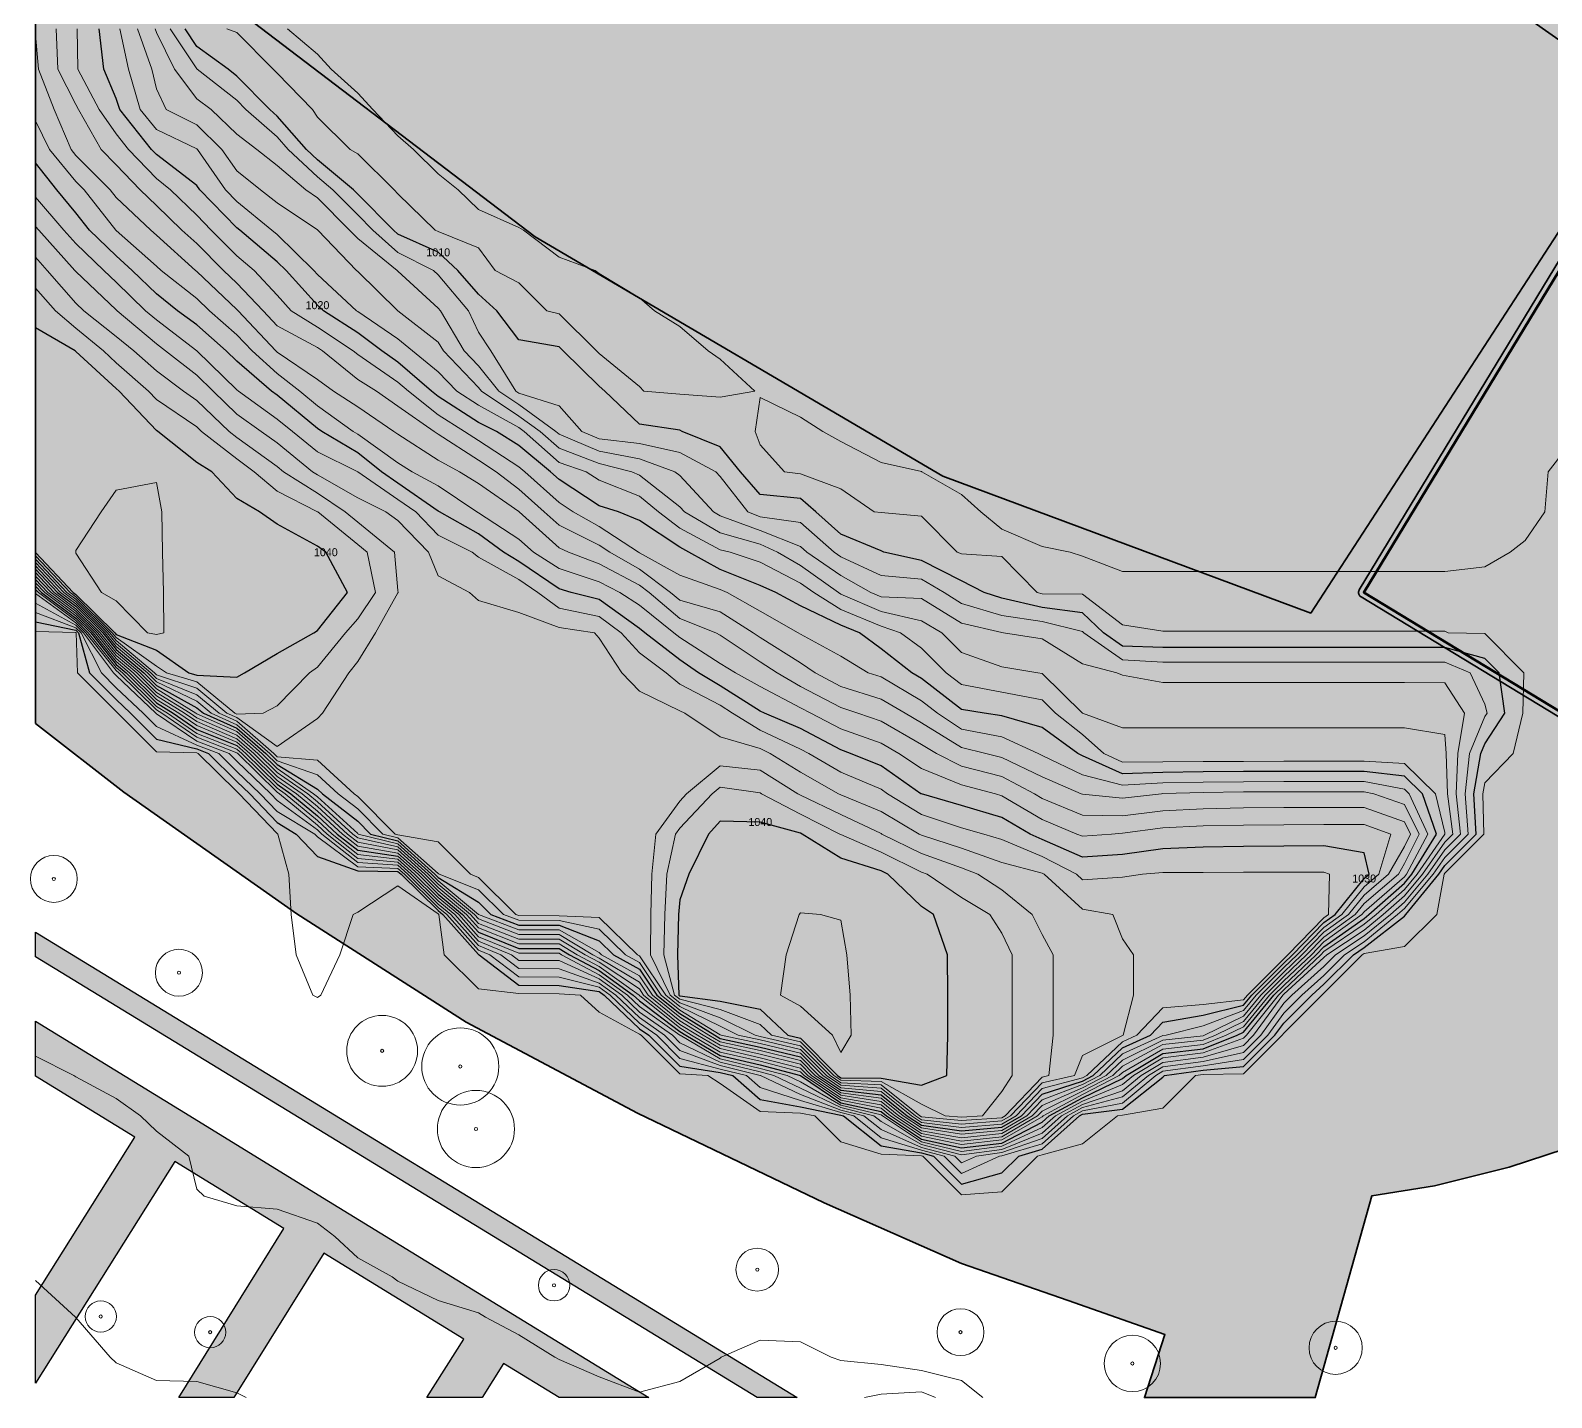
# Model space of a CAD drawing. Header units: inches. Extents: x -3608 to 5502, y -4962 to 4041.
# Drawn here: x -3504 to 2243, y -4962 to 204 of the extents above; entities that cross this region are included whole.
import ezdxf
from ezdxf.enums import TextEntityAlignment as Align

# ---------------------------------------------------------------- set-up
doc = ezdxf.new("R2010")
doc.units = ezdxf.units.IN
doc.header["$MEASUREMENT"] = 0
for name, color, linetype, lineweight in [('A-ANNO-SYMB', 7, 'CONTINUOUS', 25), ('A-ANNO-TEXT', 7, 'CONTINUOUS', 25), ('A-BLDG-PROP', 7, 'CONTINUOUS', 70), ('A-BLDG-PROP-PATT', 252, 'CONTINUOUS', 0), ('C-BLDG-EXST', 8, 'CONTINUOUS', 35), ('C-BLDG-EXST-PATT', 254, 'CONTINUOUS', 0), ('C-ROAD', 8, 'CONTINUOUS', 25), ('C-ROAD-PATT', 254, 'CONTINUOUS', 0), ('C-TOPO-MAJR', 33, 'CONTINUOUS', 25), ('C-TOPO-MINR', 33, 'CONTINUOUS', 13), ('L-PLNT', 3, 'CONTINUOUS', 18), ('L-PLNT-PATT', 3, 'CONTINUOUS', 0)]:
    doc.layers.add(name, color=color, linetype=linetype, lineweight=lineweight)

msp = doc.modelspace()

# ---------------------------------------------------------------- hatches: boundary and pattern name
at = {"layer": 'A-ANNO-SYMB'}
for points in [[(-1455.2, 2144.4), (-1457.3, 2141), (2235.9, -100.1), (2238, -96.7), (-1455.2, 2144.4)], [(-2453.3, 499.6), (-2455.4, 496.2), (1237.8, -1745), (1239.9, -1741.6), (-2453.3, 499.6)], [(1924.7, 88.7), (928.7, -1552.7), (935.5, -1556.9), (1931.6, 84.5), (1924.7, 88.7)]]:
    msp.add_hatch(color=256, dxfattribs=at).paths.add_polyline_path(points)
at = {"layer": 'A-BLDG-PROP-PATT'}
msp.add_hatch(color=256, dxfattribs=at).paths.add_polyline_path([(2662, -2604.6), (3658.1, -963.1), (2529.6, -278.3), (1533.5, -1919.8), (2662, -2604.6)])
at = {"layer": 'C-BLDG-EXST-PATT'}
h = msp.add_hatch(color=256, dxfattribs=at)
h.paths.add_polyline_path([(-3411.6, 3158.2), (-3177.2, 3413), (-3395.7, 3508.2), (-3099.2, 4012.1), (1367.1, 4012.1), (1562.2, 3922), (2371.8, 3455.3), (3159.9, 2919.6), (3988.2, 2254.5), (4757.4, 1547.4), (4994.2, 1741), (5374.4, 1362.2), (4503.6, 554.1), (4571.4, 394.2), (4613.6, 116.3), (4639.2, -116.6), (5145.3, -416.4), (4857, -869.1), (4773.6, -843.8), (4558, -1205.5), (3843.2, -771.7), (3841.5, -770.8), (3839.7, -770.1), (3837.9, -769.5), (3836, -769.1), (3834.1, -768.9), (3832.1, -768.9), (3830.2, -769.1), (3828.3, -769.4), (3826.4, -770), (3824.7, -770.7), (3823, -771.6), (3821.3, -772.7), (3819.8, -773.9), (3818.5, -775.3), (3817.2, -776.7), (3816.2, -778.3), (2571.1, -2830.1), (2570.2, -2831.8), (2569.4, -2833.6), (2568.8, -2835.4), (2568.4, -2837.3), (2568.2, -2839.3), (2568.2, -2841.2), (2568.4, -2843.1), (2568.8, -2845), (2569.3, -2846.9), (2570.1, -2848.6), (2571, -2850.4), (2572, -2852), (2573.2, -2853.5), (2574.6, -2854.8), (2576.1, -2856.1), (2577.7, -2857.2), (3203.5, -3236.9), (3095, -3389.3), (3172.1, -3434.3), (2973.3, -3810.6), (2699.5, -4283.9), (2294.4, -4021.2), (2082.8, -4091.1), (1801.1, -4161.5), (1563.9, -4200), (1350, -4961.6), (704.6, -4961.6), (782.3, -4723), (417.3, -4595.4), (13.5, -4454.7), (-505.4, -4225.3), (-1210.3, -3887.1), (-1857.4, -3542.7), (-2498, -3134.1), (-3151.3, -2674.8), (-3484.2, -2414.3), (-3484.2, 3050.7), (-3411.6, 3158.2)])
h.paths.add_polyline_path([(-57.4, -1480.5), (1333.3, -1997.5), (2594.4, -58.5), (1277.7, 864.4), (-447, 1880.4), (-1596.4, 2434.5), (-2857.8, 384.6), (-1596.7, -575.5), (-57.4, -1480.5)], flags=0)
h.paths.add_polyline_path([(2653.5, -2622.3), (2655.3, -2623.1), (2657.1, -2623.6), (2659, -2624), (2660.9, -2624.2), (2662.8, -2624.2), (2664.8, -2624), (2666.7, -2623.7), (2668.5, -2623.1), (2670.3, -2622.4), (2672, -2621.5), (2673.6, -2620.4), (2675.1, -2619.2), (2676.5, -2617.9), (2677.7, -2616.4), (2678.8, -2614.8), (3674.9, -973.3), (3675.8, -971.6), (3676.5, -969.9), (3677.1, -968), (3677.5, -966.1), (3677.7, -964.2), (3677.7, -962.3), (3677.5, -960.3), (3677.2, -958.5), (3676.6, -956.6), (3675.9, -954.8), (3675, -953.1), (3673.9, -951.5), (3672.7, -950), (3671.3, -948.6), (3669.9, -947.4), (3668.3, -946.3), (2539.8, -261.5), (2538.1, -260.6), (2536.3, -259.8), (2534.5, -259.3), (2532.6, -258.9), (2530.6, -258.7), (2528.7, -258.7), (2526.8, -258.9), (2524.9, -259.2), (2523, -259.8), (2521.3, -260.5), (2519.5, -261.4), (2517.9, -262.5), (2516.4, -263.7), (2515.1, -265), (2513.8, -266.5), (2512.7, -268.1), (1516.7, -1909.6), (1515.8, -1911.2), (1515, -1913), (1514.4, -1914.9), (1514.1, -1916.8), (1513.9, -1918.7), (1513.8, -1920.6), (1514, -1922.5), (1514.4, -1924.4), (1514.9, -1926.3), (1515.7, -1928.1), (1516.6, -1929.8), (1517.6, -1931.4), (1518.9, -1932.9), (1520.2, -1934.3), (1521.7, -1935.5), (1523.3, -1936.6), (2651.8, -2621.4), (2653.5, -2622.3)], flags=0)
at = {"layer": 'C-ROAD'}
msp.add_hatch(color=256, dxfattribs=at).paths.add_polyline_path([(-3484.2, -3296), (-3484.2, -3203.7), (-607.2, -4961.6), (-758.2, -4961.6), (-3484.2, -3296)])
at = {"layer": 'C-ROAD-PATT'}
msp.add_hatch(color=256, dxfattribs=at).paths.add_polyline_path([(-1867.1, -4740.3), (-2395.6, -4415.9), (-2735, -4961.6), (-2943.6, -4961.6), (-2546.6, -4323.2), (-2958.7, -4070.1), (-3484.2, -4907.7), (-3484.2, -4574.3), (-3109.7, -3977.3), (-3484.2, -3747.2), (-3484.2, -3539.3), (-2940.8, -3873.2), (-2378, -4218.9), (-1698, -4636.2), (-1168.1, -4961.6), (-1506.6, -4961.6), (-1716.1, -4833), (-1797.2, -4961.6), (-2006.6, -4961.6), (-1867.1, -4740.3)])
at = {"layer": 'L-PLNT-PATT'}
for points in [[(-3411.6, 3158.2), (-3177.2, 3413), (-3395.7, 3508.2), (-3099.2, 4012.1), (1367.1, 4012.1), (1562.2, 3922), (2371.8, 3455.3), (3159.9, 2919.6), (3988.2, 2254.5), (4757.4, 1547.4), (4994.2, 1741), (5374.4, 1362.2), (4503.6, 554.1), (4571.4, 394.2), (4613.6, 116.3), (4639.2, -116.6), (5145.3, -416.4), (4857, -869.1), (4773.6, -843.8), (4549.3, -1220.1), (4466, -1175.5), (4280.4, -1501.1), (3344.9, -3025.7), (3203.9, -3236.4), (3095, -3389.3), (3172.1, -3434.3), (2973.3, -3810.6), (2699.5, -4283.9), (2294.4, -4021.2), (2082.8, -4091.1), (1801.1, -4161.5), (1563.9, -4200), (1350, -4961.6), (704.6, -4961.6), (782.3, -4723), (417.3, -4595.4), (13.5, -4454.7), (-505.4, -4225.3), (-1210.3, -3887.1), (-1857.4, -3542.7), (-2498, -3134.1), (-3151.3, -2674.8), (-3484.2, -2414.3), (-3484.2, 3050.7), (-3411.6, 3158.2)], [(-1468.3, 2400.4), (-2688.5, 389.6), (1250.9, -2000.9), (2471.1, 9.8), (-1468.3, 2400.4)], [(2338.9, -78.2), (1261.8, -1839.3), (-2556.4, 477.6), (-1479.2, 2238.3), (2338.9, -78.2)], [(-841.8, 1767.5), (-1837.8, 126), (-1683.9, 32.7), (-687.9, 1674.1), (-841.8, 1767.5)], [(-534, 1580.7), (-1530, -60.7), (-1376.2, -154.1), (-380.1, 1487.3), (-534, 1580.7)], [(-226.2, 1393.9), (-1222.3, -247.5), (-1068.4, -340.9), (-72.3, 1300.6), (-226.2, 1393.9)], [(81.5, 1207.2), (-914.5, -434.2), (-760.6, -527.6), (235.4, 1113.8), (81.5, 1207.2)], [(389.3, 1020.4), (-606.7, -621), (-452.9, -714.4), (543.2, 927), (389.3, 1020.4)], [(697.1, 833.7), (-299, -807.8), (-145.1, -901.1), (851, 740.3), (697.1, 833.7)], [(1004.8, 646.9), (8.8, -994.5), (162.7, -1087.9), (1158.7, 553.5), (1004.8, 646.9)], [(1312.6, 460.1), (316.6, -1181.3), (470.4, -1274.7), (1466.5, 366.8), (1312.6, 460.1)], [(1620.4, 273.4), (624.3, -1368), (778.2, -1461.4), (1774.3, 180), (1620.4, 273.4)], [(1928.1, 86.6), (932.1, -1554.8), (1239.9, -1741.6), (2235.9, -100.1), (1928.1, 86.6)]]:
    msp.add_hatch(color=256, dxfattribs=at).paths.add_polyline_path(points)

# ---------------------------------------------------------------- linework, layer by layer
at = {"layer": 'A-BLDG-PROP'}
msp.add_lwpolyline([(2662, -2604.6), (3658.1, -963.1), (2529.6, -278.3), (1533.5, -1919.8), (2662, -2604.6)], close=True, dxfattribs=at)
at = {"layer": 'C-BLDG-EXST'}
for points in [[(2294.4, -4021.2), (2082.8, -4091.1), (1801.1, -4161.5), (1563.9, -4200), (1350, -4961.6), (704.6, -4961.6), (782.3, -4723), (417.3, -4595.4), (13.5, -4454.7), (-505.4, -4225.3), (-1210.3, -3887.1), (-1857.4, -3542.7), (-2498, -3134.1), (-3151.3, -2674.8), (-3484.2, -2414.3), (-3484.2, 3050.7), (-3411.6, 3158.2), (-3411.6, 3158.2), (-3177.2, 3413), (-3395.7, 3508.2), (-3099.2, 4012.1), (1367.1, 4012.1), (1562.2, 3922), (2371.8, 3455.3)], [(2512.7, -268.1), (1516.7, -1909.6), (1515.8, -1911.2), (1515, -1913), (1514.4, -1914.9), (1514.1, -1916.8), (1513.9, -1918.7), (1513.8, -1920.6), (1514, -1922.5), (1514.4, -1924.4), (1514.9, -1926.3), (1515.7, -1928.1), (1516.6, -1929.8), (1517.6, -1931.4), (1518.9, -1932.9), (1520.2, -1934.3), (1521.7, -1935.5), (1523.3, -1936.6), (2651.8, -2621.4)]]:
    msp.add_lwpolyline(points, dxfattribs=at)
msp.add_lwpolyline([(-57.4, -1480.5), (1333.3, -1997.5), (2594.4, -58.5), (1277.7, 864.4), (-447, 1880.4), (-1596.4, 2434.5), (-2857.8, 384.6), (-1596.7, -575.5), (-57.4, -1480.5)], close=True, dxfattribs=at)
at = {"layer": 'C-ROAD'}
for points in [[(-3484.2, -3296), (-3484.2, -3203.7), (-607.2, -4961.6), (-758.2, -4961.6), (-3484.2, -3296)], [(-1867.1, -4740.3), (-2395.6, -4415.9), (-2735, -4961.6), (-2943.6, -4961.6), (-2546.6, -4323.2), (-2958.7, -4070.1), (-3484.2, -4907.7), (-3484.2, -4574.3), (-3109.7, -3977.3), (-3484.2, -3747.2), (-3484.2, -3539.3), (-2940.8, -3873.2), (-2378, -4218.9), (-1698, -4636.2), (-1168.1, -4961.6), (-1506.6, -4961.6), (-1716.1, -4833), (-1797.2, -4961.6), (-2006.6, -4961.6), (-1867.1, -4740.3)]]:
    msp.add_lwpolyline(points, close=True, dxfattribs=at)
at = {"layer": 'C-TOPO-MAJR'}
for points in [[(-3484.2, -2030.9), (-3332.1, -2061.6), (-3321.8, -2071.8), (-3280.9, -2223.9), (-3180, -2324.7), (-3125.7, -2376), (-3027.9, -2473.4), (-2875.8, -2511.1), (-2831.1, -2528.1), (-2723.7, -2633.9), (-2675.4, -2680.2), (-2571.6, -2789.1), (-2499.6, -2832.3), (-2419.5, -2916.9), (-2267.4, -2971.2), (-2115.3, -2973.6), (-2103.3, -2984.4), (-1963.2, -3121.9), (-1945.8, -3136.5), (-1811.1, -3287.5), (-1808.5, -3288.6), (-1659, -3403.9), (-1506.9, -3404.1), (-1354.8, -3427.2), (-1336, -3440.6), (-1202.7, -3567.8), (-1167.3, -3592.7), (-1050.6, -3709.4), (-898.5, -3733.1), (-850.6, -3744.8), (-746.4, -3835), (-594.3, -3863.6), (-442.2, -3894.3), (-431.6, -3896.9), (-290.1, -4010.6), (-138, -4037.2), (-92.5, -4049), (14.1, -4155.2), (166.2, -4112.5), (229.7, -4049), (318.3, -4023.5), (460, -3896.9), (470.4, -3891.3), (622.5, -3871.9), (774.6, -3751.1), (780.9, -3744.8), (926.7, -3724.6), (1078.8, -3711.3), (1197.9, -3592.7), (1230.9, -3546.7), (1337.2, -3440.6), (1383, -3400), (1494.1, -3288.6), (1535.1, -3261.5), (1687.2, -3142.1), (1692.9, -3136.5), (1816.5, -2984.4), (1839.3, -2951.2), (1957.5, -2832.3), (1949.8, -2680.2), (1976, -2528.1), (1991.4, -2491.7), (2066.6, -2376), (2045.4, -2223.9), (1991.4, -2168.8), (1839.3, -2127.5), (1687.2, -2127.3), (1535.1, -2127.3), (1383, -2127.3), (1230.9, -2127.3), (1078.8, -2127.3), (926.7, -2127.3), (774.6, -2127.3), (622.5, -2122.6), (549.6, -2071.8), (470.4, -1996.6), (318.3, -1976.7), (166.2, -1941.8), (99.2, -1919.7), (14.1, -1875.7), (-138, -1799.4), (-280.3, -1767.6), (-290.1, -1763), (-442.2, -1699.1), (-537.1, -1615.5), (-594.3, -1564.2), (-746.4, -1550), (-821.1, -1463.4), (-898.5, -1369.2), (-1041.9, -1311.3), (-1050.6, -1306.7), (-1202.7, -1283.3), (-1334, -1159.2), (-1354.8, -1139.9), (-1491.7, -1007.1), (-1506.9, -992.1), (-1659, -965.1), (-1742.4, -855), (-1811.1, -792.9), (-1889.7, -702.9), (-1963.2, -634.4), (-2115.3, -566.3), (-2132.6, -550.8), (-2267.4, -414.3), (-2282.9, -398.7), (-2419.5, -285), (-2460.4, -246.6), (-2571.6, -119.6), (-2600, -94.5), (-2723.7, 31.6), (-2757, 57.6), (-2875.8, 143.5), (-2919.7, 209.7)], [(-3484.2, -1895.7), (-3461.6, -1919.7), (-3332.1, -2016.8), (-3276.3, -2071.8), (-3180, -2192.3), (-3142.7, -2223.9), (-3027.9, -2336.9), (-2964.6, -2376), (-2875.8, -2437.3), (-2723.7, -2498.5), (-2689.9, -2528.1), (-2571.6, -2644.5), (-2520.1, -2680.2), (-2419.5, -2763.7), (-2344.5, -2832.3), (-2267.4, -2893.7), (-2115.3, -2915.8), (-2039.5, -2984.4), (-1963.2, -3059.2), (-1871, -3136.5), (-1811.1, -3203.6), (-1659, -3264.9), (-1506.9, -3265.1), (-1467.6, -3288.6), (-1354.8, -3348.5), (-1226.3, -3440.6), (-1202.7, -3463.2), (-1050.6, -3578.5), (-1027.6, -3592.7), (-898.5, -3668.9), (-746.4, -3704.4), (-594.3, -3744.8), (-594.2, -3744.8), (-442.2, -3847.4), (-290.1, -3880.5), (-269.7, -3896.9), (-138, -3984.9), (14.1, -4018.6), (166.2, -3999.9), (318.3, -3921), (345.2, -3896.9), (470.4, -3828.6), (622.5, -3756.1), (636.1, -3744.8), (774.6, -3661.5), (926.7, -3643.4), (1055.2, -3592.7), (1078.8, -3581.1), (1194.3, -3440.6), (1230.9, -3404.1), (1353.2, -3288.6), (1383, -3258), (1535.1, -3151.2), (1553.1, -3136.5), (1687.2, -3017.5), (1715.1, -2984.4), (1807.8, -2832.3), (1755, -2680.2), (1687.2, -2614), (1535.1, -2595.9), (1383, -2595.9), (1230.9, -2596), (1078.8, -2596.4), (926.7, -2597.1), (774.6, -2599.3), (622.5, -2604.5), (470.4, -2536.3), (453.6, -2528.1), (318.3, -2429.8), (166.2, -2385.2), (99.1, -2376), (14.1, -2362.2), (-138, -2245.3), (-173.9, -2223.9), (-290.1, -2133.1), (-371.8, -2071.8), (-442.2, -2043.3), (-594.3, -1969.9), (-687.7, -1919.7), (-746.4, -1893.6), (-898.5, -1832.4), (-1015.9, -1767.6), (-1050.6, -1749.1), (-1202.7, -1647.8), (-1282.8, -1615.5), (-1354.8, -1592.6), (-1506.9, -1492.9), (-1539.7, -1463.4), (-1659, -1364.2), (-1743.4, -1311.3), (-1811.1, -1277.2), (-1963.2, -1179.8), (-1988.9, -1159.2), (-2115.3, -1050), (-2176.5, -1007.1), (-2267.4, -938.2), (-2397, -855), (-2419.5, -834.2), (-2538.2, -702.9), (-2571.6, -670.3), (-2712.7, -550.8), (-2723.7, -541.8), (-2864.5, -398.7), (-2875.8, -382.5), (-3027.9, -265.4), (-3046.1, -246.6), (-3166.6, -94.5), (-3180, -53.9), (-3226.6, 57.6), (-3244.7, 209.7)], [(-3484.2, -1832.1), (-3401.8, -1919.7), (-3332.1, -1971.9), (-3230.9, -2071.8), (-3180, -2135.5), (-3075.6, -2223.9), (-3027.9, -2270.8), (-2875.8, -2355.2), (-2850.6, -2376), (-2723.7, -2432.4), (-2614.2, -2528.1), (-2571.6, -2570), (-2419.5, -2663), (-2400.8, -2680.2), (-2267.4, -2783.8), (-2219, -2832.3), (-2115.3, -2858.1), (-1975.6, -2984.4), (-1963.2, -2996.6), (-1811.1, -3089.8), (-1764.1, -3136.5), (-1659, -3176.2), (-1506.9, -3176.8), (-1354.8, -3236.2), (-1301, -3288.6), (-1202.7, -3342.8), (-1137.3, -3440.6), (-1050.6, -3510.9), (-918.7, -3592.7), (-898.5, -3604.7), (-746.4, -3637.2), (-594.3, -3674.3), (-524.7, -3744.8), (-442.2, -3800.5), (-290.1, -3817.3), (-191.3, -3896.9), (-138, -3932.5), (14.1, -3954), (166.2, -3940.1), (240, -3896.9), (318.3, -3814.8), (470.4, -3766), (511.7, -3744.8), (622.5, -3640.1), (727.3, -3592.7), (774.6, -3543), (926.7, -3517), (1078.8, -3479.3), (1110.5, -3440.6), (1230.9, -3320.3), (1264.5, -3288.6), (1383, -3167.2), (1425.7, -3136.5), (1535.1, -3000.5), (1554, -2984.4), (1535.1, -2903.3), (1383, -2877.4), (1230.9, -2877.9), (1078.8, -2879.2), (926.7, -2881.9), (774.6, -2888.9), (622.5, -2909.6), (470.4, -2919.9), (318.3, -2852.9), (273.3, -2832.3), (166.2, -2769.4), (14.1, -2724.6), (-138, -2681.1), (-139.5, -2680.2), (-290.1, -2574.9), (-405.4, -2528.1), (-442.2, -2514.5), (-594.3, -2434), (-731.1, -2376), (-746.4, -2368.1), (-898.5, -2272.4), (-979.4, -2223.9), (-1050.6, -2174.4), (-1182.2, -2071.8), (-1202.7, -2055.4), (-1354.8, -1946.2), (-1460.5, -1919.7), (-1506.9, -1905.7), (-1659, -1803.1), (-1716.6, -1767.6), (-1811.1, -1698.6), (-1957.9, -1615.5), (-1963.2, -1611.9), (-2115.3, -1506.3), (-2177.6, -1463.4), (-2267.4, -1392.6), (-2403.3, -1311.3), (-2419.5, -1299.7), (-2571.6, -1174.5), (-2592.9, -1159.2), (-2723.7, -1046.3), (-2764.1, -1007.1), (-2875.8, -908.9), (-2947.7, -855), (-3027.9, -791.7), (-3119.6, -702.9), (-3180, -648.4), (-3280.4, -550.8), (-3332.1, -485), (-3404.7, -398.7), (-3484.2, -295.9)], [(-3484.2, -1768.4), (-3341.9, -1919.7), (-3332.1, -1927), (-3185.4, -2071.8), (-3180, -2078.6), (-3027.9, -2138), (-2905, -2223.9), (-2875.8, -2232.3), (-2723.7, -2239.7), (-2694.9, -2223.9), (-2571.6, -2150), (-2433.2, -2071.8), (-2419.5, -2063), (-2305.7, -1919.7), (-2387.9, -1767.6), (-2419.5, -1745), (-2571.6, -1661.3), (-2638.2, -1615.5), (-2723.7, -1564.3), (-2818.5, -1463.4), (-2875.8, -1428.5), (-3023, -1311.3), (-3027.9, -1308.1), (-3168.4, -1159.2), (-3180, -1149), (-3332.1, -1008.9), (-3334.4, -1007.1), (-3484.2, -920.1)], [(-442.2, -3753.5), (-290.1, -3754.2), (-138, -3781.1), (-41.1, -3744.8), (-38.1, -3592.7), (-38.3, -3440.6), (-39, -3288.6), (-91.7, -3136.5), (-138, -3106.4), (-264.9, -2984.4), (-290.1, -2971.9), (-442.2, -2924.1), (-588.7, -2832.3), (-594.3, -2829.4), (-746.4, -2787), (-898.5, -2784.2), (-942.2, -2832.3), (-1016.2, -2984.4), (-1050.6, -3081.4), (-1054.9, -3136.5), (-1059.7, -3288.6), (-1053.9, -3440.6), (-1050.6, -3443.3), (-898.5, -3464), (-746.4, -3494.2), (-642.7, -3592.7), (-594.3, -3603.9), (-455.1, -3744.8), (-442.2, -3753.5)]]:
    msp.add_lwpolyline(points, dxfattribs=at)
at = {"layer": 'C-TOPO-MINR'}
for points in [[(-3484.2, -1995.3), (-3332.1, -2052.7), (-3312.7, -2071.8), (-3235.5, -2223.9), (-3180, -2279.4), (-3077.7, -2376), (-3027.9, -2425.6), (-2875.8, -2496.3), (-2792.3, -2528.1), (-2723.7, -2595.6), (-2635.5, -2680.2), (-2571.6, -2747.2), (-2429.9, -2832.3), (-2419.5, -2843.3), (-2267.4, -2955.7), (-2115.3, -2962), (-2090.6, -2984.4), (-1963.2, -3109.4), (-1930.8, -3136.5), (-1811.1, -3270.7), (-1767.7, -3288.6), (-1659, -3372.5), (-1506.9, -3372.7), (-1354.8, -3411.4), (-1314, -3440.6), (-1202.7, -3546.8), (-1137.8, -3592.7), (-1050.6, -3679.9), (-898.5, -3720.3), (-798.2, -3744.8), (-746.4, -3789.7), (-594.3, -3839.8), (-442.2, -3885), (-393.4, -3896.9), (-290.1, -3979.9), (-138, -4026.8), (-52.2, -4049), (14.1, -4115.1), (156.8, -4049), (166.2, -4047.7), (318.3, -4003), (437.1, -3896.9), (470.4, -3878.8), (622.5, -3848.8), (748.1, -3744.8), (774.6, -3728.9), (926.7, -3708.4), (1078.8, -3684.6), (1171, -3592.7), (1230.9, -3509), (1299.4, -3440.6), (1383, -3366.4), (1460.6, -3288.6), (1535.1, -3239.5), (1661.4, -3136.5), (1687.2, -3113.6), (1796.2, -2984.4), (1839.3, -2921.6), (1928.2, -2832.3), (1916.4, -2680.2), (1932.3, -2528.1), (1991.4, -2388.2), (1999.3, -2376), (1991.4, -2342.2), (1935.9, -2223.9), (1839.3, -2183.4), (1687.2, -2183.1), (1535.1, -2183.1), (1383, -2183.1), (1230.9, -2183.1), (1078.8, -2183.1), (926.7, -2183.1), (774.6, -2183.1), (622.5, -2174.5), (475.4, -2071.8), (470.4, -2067), (318.3, -2028.8), (166.2, -2006.5), (14.1, -1961.8), (-52.3, -1919.7), (-138, -1868.9), (-290.1, -1856.1), (-442.2, -1785.1), (-467.6, -1767.6), (-594.3, -1655.9), (-746.4, -1633.5), (-793.4, -1615.5), (-898.5, -1481.4), (-914.5, -1463.4), (-1050.6, -1390.7), (-1202.7, -1356.4), (-1354.8, -1339.8), (-1420.9, -1311.3), (-1506.9, -1215.1), (-1659, -1166.4), (-1669.7, -1159.2), (-1764.8, -1007.1), (-1811.1, -936.7), (-1848.9, -855), (-1963.2, -719.1), (-1980.8, -702.9), (-2115.3, -635.4), (-2209.8, -550.8), (-2267.4, -492.5), (-2360.8, -398.7), (-2419.5, -349.8), (-2529.7, -246.6), (-2571.6, -198.7), (-2689.5, -94.5), (-2723.7, -59.7), (-2873.8, 57.6), (-2875.8, 59), (-2975.9, 209.7)], [(-3484.2, -1959.6), (-3332.1, -2043.7), (-3303.6, -2071.8), (-3190.2, -2223.9), (-3180, -2234), (-3029.7, -2376), (-3027.9, -2377.8), (-2875.8, -2481.6), (-2753.4, -2528.1), (-2723.7, -2557.4), (-2595.6, -2680.2), (-2571.6, -2705.4), (-2419.5, -2817.1), (-2402.9, -2832.3), (-2267.4, -2940.2), (-2115.3, -2950.5), (-2077.8, -2984.4), (-1963.2, -3096.8), (-1915.9, -3136.5), (-1811.1, -3253.9), (-1727, -3288.6), (-1659, -3341), (-1506.9, -3341.2), (-1354.8, -3395.7), (-1292.1, -3440.6), (-1202.7, -3525.9), (-1108.2, -3592.7), (-1050.6, -3650.3), (-898.5, -3707.4), (-746.4, -3744.7), (-745.9, -3744.8), (-594.3, -3816), (-442.2, -3875.6), (-355.1, -3896.9), (-290.1, -3949.2), (-138, -4016.3), (-11.9, -4049), (14.1, -4074.9), (70.1, -4049), (166.2, -4035.8), (318.3, -3982.5), (414.1, -3896.9), (470.4, -3866.2), (622.5, -3825.6), (720.1, -3744.8), (774.6, -3712), (926.7, -3692.1), (1078.8, -3657.8), (1144.1, -3592.7), (1230.9, -3471.4), (1261.7, -3440.6), (1383, -3332.8), (1427.1, -3288.6), (1535.1, -3217.4), (1634.4, -3136.5), (1687.2, -3089.6), (1775.9, -2984.4), (1839.3, -2892.1), (1898.8, -2832.3), (1883, -2680.2), (1888.6, -2528.1), (1914.2, -2376), (1839.3, -2261.1), (1687.2, -2259.8), (1535.1, -2259.8), (1383, -2259.8), (1230.9, -2259.8), (1078.8, -2259.8), (926.7, -2259.8), (774.6, -2259.8), (622.5, -2231.6), (600.2, -2223.9), (470.4, -2189.8), (318.3, -2094.9), (172.4, -2071.8), (166.2, -2071.3), (14.1, -2036), (-138, -1942.4), (-290.1, -1936.5), (-328.5, -1919.7), (-442.2, -1855.9), (-570.5, -1767.6), (-594.3, -1746.6), (-746.4, -1685.6), (-898.5, -1629.9), (-923.2, -1615.5), (-1050.6, -1477.2), (-1069, -1463.4), (-1202.7, -1414.4), (-1354.8, -1385.9), (-1506.9, -1321.7), (-1518.6, -1311.3), (-1659, -1209.7), (-1734.8, -1159.2), (-1811.1, -1063.6), (-1865.2, -1007.1), (-1954.9, -855), (-1963.2, -845.1), (-2115.3, -706.3), (-2118.8, -702.9), (-2267.4, -582.4), (-2298, -550.8), (-2419.5, -428.5), (-2463.7, -398.7), (-2571.6, -306.9), (-2649.1, -246.6), (-2723.7, -188.7), (-2821.2, -94.5), (-2875.8, -54.9), (-2959.7, 57.6), (-3027.9, 196.5), (-3032.9, 209.7)], [(-3484.2, -1923.9), (-3332.1, -2034.7), (-3294.5, -2071.8), (-3180, -2215.1), (-3169.6, -2223.9), (-3027.9, -2363.3), (-3007.3, -2376), (-2875.8, -2466.8), (-2723.7, -2525), (-2720.1, -2528.1), (-2571.6, -2674.2), (-2563, -2680.2), (-2419.5, -2799.3), (-2383.4, -2832.3), (-2267.4, -2924.7), (-2115.3, -2938.9), (-2065, -2984.4), (-1963.2, -3084.3), (-1900.9, -3136.5), (-1811.1, -3237.1), (-1686.2, -3288.6), (-1659, -3309.6), (-1506.9, -3309.8), (-1354.8, -3380), (-1270.2, -3440.6), (-1202.7, -3505), (-1078.6, -3592.7), (-1050.6, -3620.7), (-898.5, -3694.6), (-746.4, -3731.3), (-695.3, -3744.8), (-594.3, -3792.3), (-442.2, -3866.2), (-316.9, -3896.9), (-290.1, -3918.5), (-138, -4005.8), (14.1, -4044.5), (166.2, -4023.8), (318.3, -3962), (391.1, -3896.9), (470.4, -3853.7), (622.5, -3802.5), (692.1, -3744.8), (774.6, -3695.2), (926.7, -3675.9), (1078.8, -3631), (1117.2, -3592.7), (1227.8, -3440.6), (1230.9, -3437.6), (1383, -3299.3), (1393.7, -3288.6), (1535.1, -3195.3), (1607.3, -3136.5), (1687.2, -3065.5), (1755.7, -2984.4), (1839.3, -2862.6), (1869.4, -2832.3), (1849.6, -2680.2), (1844.9, -2528.1), (1839.3, -2455.8), (1687.2, -2431.3), (1535.1, -2431.3), (1383, -2431.3), (1230.9, -2431.3), (1078.8, -2431.3), (926.7, -2431.3), (774.6, -2431.3), (622.5, -2431.3), (470.4, -2376), (470.3, -2376), (318.3, -2225.9), (302.7, -2223.9), (166.2, -2200.3), (14.1, -2146.3), (-61.1, -2071.8), (-138, -2027), (-290.1, -1992), (-442.2, -1925.5), (-451.4, -1919.7), (-594.3, -1818.4), (-681.5, -1767.6), (-746.4, -1737.8), (-898.5, -1694.2), (-1032.8, -1615.5), (-1050.6, -1596.2), (-1202.7, -1476), (-1231.2, -1463.4), (-1354.8, -1432.1), (-1506.9, -1374.9), (-1578.5, -1311.3), (-1659, -1253.1), (-1799.9, -1159.2), (-1811.1, -1145.1), (-1943.4, -1007.1), (-1963.2, -974.3), (-2115.3, -855.2), (-2115.5, -855), (-2267.4, -707.4), (-2272.4, -702.9), (-2417.9, -550.8), (-2419.5, -549.2), (-2571.6, -447.8), (-2635, -398.7), (-2723.7, -326.7), (-2780.6, -246.6), (-2875.8, -153.3), (-2990.9, -94.5), (-3027.9, -16.7), (-3045.5, 57.6), (-3099.4, 209.7)], [(-3484.2, -1908.5), (-3473.6, -1919.7), (-3332.1, -2025.7), (-3285.4, -2071.8), (-3180, -2203.7), (-3156.1, -2223.9), (-3027.9, -2350.1), (-2985.9, -2376), (-2875.8, -2452), (-2723.7, -2511.8), (-2705, -2528.1), (-2571.6, -2659.4), (-2541.6, -2680.2), (-2419.5, -2781.5), (-2364, -2832.3), (-2267.4, -2909.2), (-2115.3, -2927.4), (-2052.3, -2984.4), (-1963.2, -3071.8), (-1885.9, -3136.5), (-1811.1, -3220.4), (-1659, -3282.7), (-1506.9, -3282.8), (-1497.3, -3288.6), (-1354.8, -3364.2), (-1248.2, -3440.6), (-1202.7, -3484.1), (-1050.6, -3592), (-1049.4, -3592.7), (-898.5, -3681.7), (-746.4, -3717.8), (-644.7, -3744.8), (-594.3, -3768.5), (-442.2, -3856.8), (-290.1, -3893.2), (-285.4, -3896.9), (-138, -3995.3), (14.1, -4031.5), (166.2, -4011.9), (318.3, -3941.5), (368.2, -3896.9), (470.4, -3841.2), (622.5, -3779.3), (664.1, -3744.8), (774.6, -3678.3), (926.7, -3659.6), (1078.8, -3604.2), (1090.3, -3592.7), (1211, -3440.6), (1230.9, -3420.8), (1370.9, -3288.6), (1383, -3276.2), (1535.1, -3173.3), (1580.2, -3136.5), (1687.2, -3041.5), (1735.4, -2984.4), (1839.3, -2833.1), (1840.1, -2832.3), (1839.3, -2826.5), (1804.8, -2680.2), (1687.2, -2565.5), (1535.1, -2557.6), (1383, -2557.6), (1230.9, -2557.6), (1078.8, -2557.8), (926.7, -2558.1), (774.6, -2559.1), (622.5, -2561.3), (551.8, -2528.1), (470.4, -2456.6), (369, -2376), (318.3, -2325.9), (166.2, -2296.9), (14.1, -2267.5), (-44.1, -2223.9), (-138, -2130.7), (-216.8, -2071.8), (-290.1, -2047.5), (-442.2, -1984.4), (-544.7, -1919.7), (-594.3, -1884.5), (-746.4, -1805.3), (-860.6, -1767.6), (-898.5, -1758.4), (-1050.6, -1676.4), (-1131.3, -1615.5), (-1202.7, -1556.1), (-1354.8, -1494.8), (-1404.5, -1463.4), (-1506.9, -1428.2), (-1638.5, -1311.3), (-1659, -1296.4), (-1811.1, -1212.6), (-1893.4, -1159.2), (-1963.2, -1085.5), (-2060.1, -1007.1), (-2115.3, -961.8), (-2267.4, -857.6), (-2271.4, -855), (-2419.5, -717.9), (-2433.1, -702.9), (-2571.6, -567.6), (-2591.5, -550.8), (-2723.7, -442.6), (-2766.9, -398.7), (-2872.4, -246.6), (-2875.8, -243.3), (-3027.9, -170.4), (-3089.1, -94.5), (-3133.5, 57.6), (-3165.8, 209.7)], [(-3484.2, -1883), (-3449.7, -1919.7), (-3332.1, -2007.8), (-3267.3, -2071.8), (-3180, -2180.9), (-3129.3, -2223.9), (-3027.9, -2323.7), (-2943.2, -2376), (-2875.8, -2422.5), (-2723.7, -2485.3), (-2674.8, -2528.1), (-2571.6, -2629.6), (-2498.6, -2680.2), (-2419.5, -2745.8), (-2325, -2832.3), (-2267.4, -2878.2), (-2115.3, -2904.3), (-2026.7, -2984.4), (-1963.2, -3046.7), (-1856, -3136.5), (-1811.1, -3186.8), (-1659, -3247.2), (-1506.9, -3247.5), (-1438, -3288.6), (-1354.8, -3332.8), (-1204.3, -3440.6), (-1202.7, -3442.2), (-1050.6, -3565), (-1005.9, -3592.7), (-898.5, -3656), (-746.4, -3690.9), (-594.3, -3730.7), (-580.3, -3744.8), (-442.2, -3838), (-290.1, -3867.9), (-254, -3896.9), (-138, -3974.4), (14.1, -4005.7), (166.2, -3988), (318.3, -3900.5), (322.2, -3896.9), (470.4, -3816.1), (609.9, -3744.8), (622.5, -3733), (774.6, -3644.6), (926.7, -3627.1), (1014, -3592.7), (1078.8, -3560.7), (1177.5, -3440.6), (1230.9, -3387.3), (1335.4, -3288.6), (1383, -3239.9), (1526.7, -3136.5), (1535.1, -3126), (1687.2, -2993.5), (1694.8, -2984.4), (1775.4, -2832.3), (1705.2, -2680.2), (1687.2, -2662.6), (1535.1, -2634.2), (1383, -2634.2), (1230.9, -2634.4), (1078.8, -2634.9), (926.7, -2636.1), (774.6, -2639.5), (622.5, -2647.8), (470.4, -2609.1), (318.3, -2535.2), (303, -2528.1), (166.2, -2465.3), (14.1, -2435.6), (-77.4, -2376), (-138, -2328.8), (-290.1, -2238.1), (-338.3, -2223.9), (-442.2, -2160.9), (-594.3, -2077.2), (-603.2, -2071.8), (-746.4, -1990.9), (-871, -1919.7), (-898.5, -1907.9), (-1050.6, -1853.7), (-1202.7, -1770), (-1206.9, -1767.6), (-1354.8, -1670.2), (-1453.8, -1615.5), (-1506.9, -1579.8), (-1636.6, -1463.4), (-1659, -1444.8), (-1811.1, -1345.9), (-1863.5, -1311.3), (-1963.2, -1249.1), (-2075.4, -1159.2), (-2115.3, -1124.7), (-2267.4, -1020.8), (-2284.3, -1007.1), (-2419.5, -917.9), (-2518.9, -855), (-2571.6, -795.8), (-2658.3, -702.9), (-2723.7, -647.9), (-2820.6, -550.8), (-2875.8, -494.6), (-2975, -398.7), (-3027.9, -356), (-3133.5, -246.6), (-3180, -187.2), (-3244.4, -94.5), (-3325.4, 57.6), (-3326.8, 209.7)], [(-3484.2, -1870.3), (-3437.7, -1919.7), (-3332.1, -1998.8), (-3258.2, -2071.8), (-3180, -2169.6), (-3115.9, -2223.9), (-3027.9, -2310.5), (-2921.8, -2376), (-2875.8, -2407.8), (-2723.7, -2472.1), (-2659.6, -2528.1), (-2571.6, -2614.7), (-2477.2, -2680.2), (-2419.5, -2728), (-2305.5, -2832.3), (-2267.4, -2862.6), (-2115.3, -2892.7), (-2013.9, -2984.4), (-1963.2, -3034.2), (-1841, -3136.5), (-1811.1, -3170), (-1659, -3229.4), (-1506.9, -3229.8), (-1408.4, -3288.6), (-1354.8, -3317), (-1202.7, -3417.6), (-1187.3, -3440.6), (-1050.6, -3551.5), (-984.1, -3592.7), (-898.5, -3643.2), (-746.4, -3677.5), (-594.3, -3716.6), (-566.4, -3744.8), (-442.2, -3828.6), (-290.1, -3855.3), (-238.4, -3896.9), (-138, -3963.9), (14.1, -3992.8), (166.2, -3976), (301.3, -3896.9), (318.3, -3879.2), (470.4, -3803.6), (585.4, -3744.8), (622.5, -3709.7), (774.6, -3627.8), (926.7, -3610.9), (972.7, -3592.7), (1078.8, -3540.4), (1160.8, -3440.6), (1230.9, -3370.6), (1317.7, -3288.6), (1383, -3221.7), (1501.4, -3136.5), (1535.1, -3094.6), (1664.3, -2984.4), (1687.2, -2944), (1743, -2832.3), (1687.2, -2721.2), (1571.5, -2680.2), (1535.1, -2672.5), (1383, -2672.6), (1230.9, -2672.8), (1078.8, -2673.5), (926.7, -2675.1), (774.6, -2679.8), (768.7, -2680.2), (622.5, -2696.8), (470.4, -2682), (466, -2680.2), (318.3, -2616.5), (166.2, -2543.6), (105.3, -2528.1), (14.1, -2505.4), (-138, -2411.8), (-199.6, -2376), (-290.1, -2322.3), (-442.2, -2274.8), (-539.3, -2223.9), (-594.3, -2185), (-746.4, -2090), (-773.8, -2071.8), (-898.5, -1992.9), (-1050.6, -1949), (-1085.3, -1919.7), (-1202.7, -1831.2), (-1315.2, -1767.6), (-1354.8, -1741.5), (-1506.9, -1665.6), (-1562.7, -1615.5), (-1659, -1528.9), (-1744.3, -1463.4), (-1811.1, -1419.3), (-1963.2, -1321.5), (-1978.8, -1311.3), (-2115.3, -1216.1), (-2196.7, -1159.2), (-2267.4, -1115.2), (-2400.5, -1007.1), (-2419.5, -994.6), (-2571.6, -912), (-2625, -855), (-2723.7, -751.2), (-2774.6, -702.9), (-2875.8, -601.5), (-2931.3, -550.8), (-3027.9, -457.6), (-3089.7, -398.7), (-3180, -304.1), (-3237.1, -246.6), (-3322.2, -94.5), (-3332.1, -76.3), (-3400, 57.6), (-3406.6, 209.7)], [(-3484.2, -1857.5), (-3425.7, -1919.7), (-3332.1, -1989.9), (-3249.1, -2071.8), (-3180, -2158.2), (-3102.5, -2223.9), (-3027.9, -2297.3), (-2900.5, -2376), (-2875.8, -2393), (-2723.7, -2458.8), (-2644.5, -2528.1), (-2571.6, -2599.8), (-2455.7, -2680.2), (-2419.5, -2710.2), (-2286, -2832.3), (-2267.4, -2847.1), (-2115.3, -2881.2), (-2001.2, -2984.4), (-1963.2, -3021.6), (-1826.1, -3136.5), (-1811.1, -3153.2), (-1659, -3211.7), (-1506.9, -3212.1), (-1378.8, -3288.6), (-1354.8, -3301.3), (-1202.7, -3392.7), (-1170.6, -3440.6), (-1050.6, -3537.9), (-962.3, -3592.7), (-898.5, -3630.4), (-746.4, -3664.1), (-594.3, -3702.5), (-552.5, -3744.8), (-442.2, -3819.2), (-290.1, -3842.6), (-222.7, -3896.9), (-138, -3953.5), (14.1, -3979.9), (166.2, -3964.1), (280.9, -3896.9), (318.3, -3857.7), (470.4, -3791), (560.8, -3744.8), (622.5, -3686.5), (774.6, -3610.9), (926.7, -3594.6), (931.5, -3592.7), (1078.8, -3520), (1144, -3440.6), (1230.9, -3353.8), (1300, -3288.6), (1383, -3203.5), (1476.2, -3136.5), (1535.1, -3063.3), (1627.5, -2984.4), (1687.2, -2879.1), (1710.6, -2832.3), (1687.2, -2785.7), (1535.1, -2731.9), (1383, -2732.1), (1230.9, -2732.6), (1078.8, -2733.8), (926.7, -2736.6), (774.6, -2744.2), (622.5, -2763.1), (470.4, -2761.4), (318.3, -2697.6), (288.9, -2680.2), (166.2, -2615), (14.1, -2575.9), (-80.4, -2528.1), (-138, -2494.1), (-290.1, -2406.1), (-378.2, -2376), (-442.2, -2354.9), (-594.3, -2275.3), (-682.7, -2223.9), (-746.4, -2181.6), (-898.5, -2081.5), (-914.3, -2071.8), (-1050.6, -2017.5), (-1166.5, -1919.7), (-1202.7, -1892.4), (-1354.8, -1811.1), (-1470.9, -1767.6), (-1506.9, -1750.8), (-1657.6, -1615.5), (-1659, -1614.2), (-1811.1, -1508.3), (-1883.5, -1463.4), (-1963.2, -1420.1), (-2115.3, -1322.2), (-2131.5, -1311.3), (-2267.4, -1217.8), (-2359.5, -1159.2), (-2419.5, -1114.6), (-2571.6, -1011.8), (-2576.8, -1007.1), (-2719.5, -855), (-2723.7, -850.6), (-2875.8, -706.5), (-2880.3, -702.9), (-3027.9, -569.8), (-3049.5, -550.8), (-3180, -427.3), (-3202.5, -398.7), (-3332.1, -268.4), (-3350, -246.6), (-3414.1, -94.5), (-3472.8, 57.6), (-3484.2, 188.4)], [(-1050.6, -1170.2), (-1186.1, -1159.2), (-1202.7, -1140.9), (-1354.8, -1016.8), (-1364.8, -1007.1), (-1506.9, -866.9), (-1552.9, -855), (-1659, -749.2), (-1747.8, -702.9), (-1811.1, -617.4), (-1963.2, -555.8), (-1974.7, -550.8), (-2115.3, -413.4), (-2129.6, -398.7), (-2267.4, -262.8), (-2296.3, -246.6), (-2419.5, -123.4), (-2438.2, -94.5), (-2571.6, 41.8), (-2586.8, 57.6), (-2723.7, 195.5), (-2762.1, 209.7)], [(-2533.2, 209.7), (-2419.5, 114.7), (-2367.5, 57.6), (-2267.4, -33.8), (-2209.7, -94.5), (-2115.3, -193.8), (-2056.6, -246.6), (-1963.2, -337.6), (-1888.1, -398.7), (-1811.1, -472.4), (-1659, -540.2), (-1641.4, -550.8), (-1506.9, -652.3), (-1369.7, -702.9), (-1354.8, -714.8), (-1202.7, -806.9), (-1146.2, -855), (-1050.6, -915.2), (-944, -1007.1), (-898.5, -1037.9), (-767.4, -1159.2), (-898.5, -1182.2), (-1050.6, -1170.2)], [(-3484.2, -1844.8), (-3413.7, -1919.7), (-3332.1, -1980.9), (-3240, -2071.8), (-3180, -2146.8), (-3089, -2223.9), (-3027.9, -2284.1), (-2879.1, -2376), (-2875.8, -2378.3), (-2723.7, -2445.6), (-2629.4, -2528.1), (-2571.6, -2584.9), (-2434.2, -2680.2), (-2419.5, -2692.4), (-2267.4, -2830.3), (-2265.4, -2832.3), (-2115.3, -2869.6), (-1988.4, -2984.4), (-1963.2, -3009.1), (-1811.1, -3136.5), (-1811.1, -3136.5), (-1659, -3193.9), (-1506.9, -3194.5), (-1354.8, -3280.2), (-1346.2, -3288.6), (-1202.7, -3367.7), (-1153.9, -3440.6), (-1050.6, -3524.4), (-940.5, -3592.7), (-898.5, -3617.5), (-746.4, -3650.6), (-594.3, -3688.4), (-538.6, -3744.8), (-442.2, -3809.9), (-290.1, -3830), (-207, -3896.9), (-138, -3943), (14.1, -3966.9), (166.2, -3952.1), (260.5, -3896.9), (318.3, -3836.3), (470.4, -3778.5), (536.3, -3744.8), (622.5, -3663.3), (774.6, -3594.1), (787.1, -3592.7), (926.7, -3557.2), (1078.8, -3499.6), (1127.3, -3440.6), (1230.9, -3337.1), (1282.2, -3288.6), (1383, -3185.4), (1450.9, -3136.5), (1535.1, -3031.9), (1590.8, -2984.4), (1636, -2832.3), (1535.1, -2796.7), (1383, -2796.9), (1230.9, -2797.4), (1078.8, -2798.6), (926.7, -2801.3), (774.6, -2808.9), (622.5, -2829.5), (580.2, -2832.3), (470.4, -2840.8), (449.4, -2832.3), (318.3, -2777.9), (166.2, -2687.5), (141.9, -2680.2), (14.1, -2646.8), (-138, -2584.8), (-222.8, -2528.1), (-290.1, -2489.2), (-442.2, -2434.7), (-555.3, -2376), (-594.3, -2355.6), (-746.4, -2274.4), (-839.8, -2223.9), (-898.5, -2187.8), (-1050.6, -2089.4), (-1073.2, -2071.8), (-1202.7, -1968.1), (-1276.6, -1919.7), (-1354.8, -1879.6), (-1506.9, -1829.1), (-1602.7, -1767.6), (-1659, -1718.4), (-1811.1, -1619.2), (-1817.7, -1615.5), (-1963.2, -1516.8), (-2061.6, -1463.4), (-2115.3, -1430.3), (-2267.4, -1321.8), (-2284.9, -1311.3), (-2419.5, -1214.7), (-2486.5, -1159.2), (-2571.6, -1092.4), (-2666.7, -1007.1), (-2723.7, -946.4), (-2827.3, -855), (-2875.8, -809.1), (-3010.1, -702.9), (-3027.9, -686.9), (-3180, -552.4), (-3181.6, -550.8), (-3301.1, -398.7), (-3332.1, -367.5), (-3431.9, -246.6), (-3484.2, -137.7)], [(-3484.2, -1819.3), (-3389.8, -1919.7), (-3332.1, -1962.9), (-3221.8, -2071.8), (-3180, -2124.1), (-3062.2, -2223.9), (-3027.9, -2257.6), (-2875.8, -2330.6), (-2820.9, -2376), (-2723.7, -2419.2), (-2599.1, -2528.1), (-2571.6, -2555.2), (-2419.5, -2608.2), (-2340.9, -2680.2), (-2267.4, -2737.3), (-2172.6, -2832.3), (-2115.3, -2846.5), (-1963.2, -2981.2), (-1960, -2984.4), (-1811.1, -3043.1), (-1717.1, -3136.5), (-1659, -3158.4), (-1506.9, -3159.2), (-1354.8, -3192.1), (-1255.8, -3288.6), (-1202.7, -3317.9), (-1120.6, -3440.6), (-1050.6, -3497.4), (-898.5, -3590.5), (-894, -3592.7), (-746.4, -3623.7), (-594.3, -3660.3), (-510.7, -3744.8), (-442.2, -3791.1), (-290.1, -3804.7), (-175.6, -3896.9), (-138, -3922.1), (14.1, -3941.1), (166.2, -3928.2), (219.6, -3896.9), (318.3, -3793.4), (470.4, -3753.4), (487.2, -3744.8), (622.5, -3616.9), (675.9, -3592.7), (774.6, -3489), (926.7, -3476.7), (1078.8, -3458.9), (1093.8, -3440.6), (1230.9, -3303.6), (1246.8, -3288.6), (1383, -3149), (1400.5, -3136.5), (1403.7, -2984.4), (1383, -2976.8), (1230.9, -2976.8), (1078.8, -2976.9), (926.7, -2977.1), (774.6, -2977.6), (697.8, -2984.4), (622.5, -2995.6), (470.4, -3004.9), (447.8, -2984.4), (318.3, -2916.7), (166.2, -2852.5), (97.7, -2832.3), (14.1, -2808.5), (-138, -2759), (-265.3, -2680.2), (-290.1, -2662.8), (-442.2, -2599.2), (-563.7, -2528.1), (-594.3, -2511.8), (-746.4, -2440), (-851.3, -2376), (-898.5, -2345.7), (-1050.6, -2266.2), (-1102.6, -2223.9), (-1202.7, -2148.1), (-1272.3, -2071.8), (-1354.8, -2010.2), (-1506.9, -1979.2), (-1587, -1919.7), (-1659, -1870.3), (-1811.1, -1786.2), (-1834.7, -1767.6), (-1963.2, -1702.7), (-2048, -1615.5), (-2115.3, -1568.3), (-2267.3, -1463.4), (-2267.4, -1463.3), (-2419.5, -1388.9), (-2514.3, -1311.3), (-2571.6, -1264.4), (-2717.5, -1159.2), (-2723.7, -1153.8), (-2875, -1007.1), (-2875.8, -1006.4), (-3027.9, -889.8), (-3069.2, -855), (-3180, -747.8), (-3227, -702.9), (-3332.1, -601.2), (-3377.3, -550.8), (-3484.2, -426.2)], [(-3484.2, -1806.6), (-3377.8, -1919.7), (-3332.1, -1954), (-3212.7, -2071.8), (-3180, -2112.7), (-3048.8, -2223.9), (-3027.9, -2244.4), (-2875.8, -2306), (-2791.1, -2376), (-2723.7, -2405.9), (-2584, -2528.1), (-2571.6, -2540.3), (-2419.5, -2553.4), (-2281.1, -2680.2), (-2267.4, -2690.9), (-2126.2, -2832.3), (-2115.3, -2835), (-1963.2, -2862.4), (-1841.6, -2984.4), (-1811.1, -2996.4), (-1670.1, -3136.5), (-1659, -3140.7), (-1506.9, -3141.5), (-1354.8, -3148.1), (-1210.6, -3288.6), (-1202.7, -3292.9), (-1103.9, -3440.6), (-1050.6, -3483.9), (-898.5, -3558.9), (-830, -3592.7), (-746.4, -3610.3), (-594.3, -3646.2), (-496.8, -3744.8), (-442.2, -3781.7), (-290.1, -3792.1), (-160, -3896.9), (-138, -3911.6), (14.1, -3928.2), (166.2, -3916.2), (199.2, -3896.9), (318.3, -3771.9), (440, -3744.8), (470.4, -3669.4), (622.5, -3593.6), (624.5, -3592.7), (663.9, -3440.6), (663.9, -3288.6), (622.5, -3228.2), (585.3, -3136.5), (470.4, -3116.2), (325.4, -2984.4), (318.3, -2980.6), (166.2, -2939.8), (14.1, -2885.5), (-138, -2836.4), (-146.4, -2832.3), (-290.1, -2747.2), (-442.2, -2684.3), (-450.7, -2680.2), (-594.3, -2598.1), (-708.7, -2528.1), (-746.4, -2509.8), (-898.5, -2465.5), (-1031.5, -2376), (-1050.6, -2367.4), (-1202.7, -2293.2), (-1269.3, -2223.9), (-1354.8, -2091.8), (-1373.4, -2071.8), (-1506.9, -2052), (-1659, -1995.9), (-1811.1, -1949.9), (-1845.5, -1919.7), (-1963.2, -1857), (-2000.5, -1767.6), (-2115.3, -1648), (-2161.6, -1615.5), (-2267.4, -1562), (-2419.5, -1475.3), (-2438.2, -1463.4), (-2571.6, -1354.3), (-2632, -1311.3), (-2723.7, -1245.4), (-2814, -1159.2), (-2875.8, -1099), (-2993, -1007.1), (-3027.9, -980.4), (-3176.8, -855), (-3180, -851.9), (-3332.1, -707.3), (-3335.9, -702.9), (-3471.9, -550.8), (-3484.2, -536.5)], [(-3484.2, -1793.9), (-3365.8, -1919.7), (-3332.1, -1945), (-3203.6, -2071.8), (-3180, -2101.4), (-3035.4, -2223.9), (-3027.9, -2231.2), (-2875.8, -2281.4), (-2761.3, -2376), (-2723.7, -2392.7), (-2571.6, -2501.7), (-2419.5, -2396.2), (-2400.1, -2376), (-2300.4, -2223.9), (-2267.4, -2180.4), (-2200.8, -2071.8), (-2115.3, -1921), (-2114, -1919.7), (-2115.3, -1912.2), (-2128.4, -1767.6), (-2267.4, -1654.2), (-2314.9, -1615.5), (-2419.5, -1545.1), (-2548.2, -1463.4), (-2571.6, -1444.2), (-2723.7, -1333.6), (-2752.5, -1311.3), (-2875.8, -1194.3), (-2925.2, -1159.2), (-3027.9, -1082), (-3113.7, -1007.1), (-3180, -952.4), (-3302.4, -855), (-3332.1, -826.9), (-3440.2, -702.9), (-3484.2, -653.3)], [(-3484.2, -1781.1), (-3353.9, -1919.7), (-3332.1, -1936), (-3194.5, -2071.8), (-3180, -2090), (-3027.9, -2197.6), (-2990.2, -2223.9), (-2875.8, -2256.9), (-2731.6, -2376), (-2723.7, -2379.5), (-2625, -2376), (-2571.6, -2347.9), (-2450.1, -2223.9), (-2419.5, -2202.2), (-2313.6, -2071.8), (-2267.4, -2019), (-2200.1, -1919.7), (-2231.9, -1767.6), (-2267.4, -1738.6), (-2418.7, -1615.5), (-2419.5, -1614.9), (-2571.6, -1537.1), (-2658.5, -1463.4), (-2723.7, -1415.2), (-2858, -1311.3), (-2875.8, -1294.4), (-3027.9, -1191.1), (-3058, -1159.2), (-3180, -1051.5), (-3227.7, -1007.1), (-3332.1, -921.1), (-3409.4, -855), (-3484.2, -769.7)], [(-3484.2, -2066.6), (-3332.1, -2070.6), (-3330.9, -2071.8), (-3326.2, -2223.9), (-3180, -2370), (-3173.6, -2376), (-3027.9, -2521.2), (-2875.8, -2525.8), (-2869.9, -2528.1), (-2723.7, -2672.1), (-2715.3, -2680.2), (-2571.6, -2830.9), (-2569.3, -2832.3), (-2527.1, -2984.4), (-2518.9, -3136.5), (-2499.5, -3288.6), (-2437.1, -3440.6), (-2419.5, -3450.6), (-2406.4, -3440.6), (-2334.6, -3288.6), (-2285, -3136.5), (-2267.4, -3127.7), (-2115.3, -3028.7), (-1963.2, -3134.4), (-1960.8, -3136.5), (-1940.7, -3288.6), (-1811.1, -3416.8), (-1659, -3435.4), (-1506.9, -3435.6), (-1426.2, -3440.6), (-1354.8, -3504.9), (-1202.7, -3588.7), (-1196.9, -3592.7), (-1050.6, -3739), (-944.4, -3744.8), (-898.5, -3775.1), (-746.4, -3880.3), (-594.3, -3887.4), (-539.9, -3896.9), (-442.2, -3994.9), (-290.1, -4041.4), (-138, -4047.7), (-132.8, -4049), (14.1, -4195.3), (166.2, -4183.8), (300.9, -4049), (318.3, -4044), (470.4, -4002.4), (603.2, -3896.9), (622.5, -3895.1), (774.6, -3868.4), (898.1, -3744.8), (926.7, -3740.9), (1078.8, -3738.1), (1224.9, -3592.7), (1230.9, -3584.3), (1375, -3440.6), (1383, -3433.5), (1527.6, -3288.6), (1535.1, -3283.6), (1687.2, -3257.8), (1809.1, -3136.5), (1836.8, -2984.4), (1839.3, -2980.7), (1986.9, -2832.3), (1983.2, -2680.2), (1991.4, -2638.4), (2098, -2528.1), (2133.8, -2376), (2137.7, -2223.9), (1991.4, -2074.7), (1852.9, -2071.8), (1839.3, -2065.7), (1687.2, -2065.7), (1535.1, -2065.7), (1383, -2065.7), (1230.9, -2065.7), (1078.8, -2065.7), (926.7, -2065.7), (774.6, -2065.7), (622.5, -2041.8), (470.4, -1926.3), (318.3, -1924.7), (299, -1919.7), (166.2, -1783.3), (14.1, -1774.1), (-2.1, -1767.6), (-138, -1631.5), (-290.1, -1617.9), (-316.2, -1615.5), (-442.2, -1528.6), (-594.3, -1471.7), (-654.9, -1463.4), (-746.4, -1361.6), (-766.2, -1311.3), (-746.4, -1183.5), (-594.3, -1257.4), (-509.7, -1311.3), (-442.2, -1349.4), (-290.1, -1429), (-138, -1462.4), (-136.3, -1463.4), (14.1, -1549.2), (87.1, -1615.5), (166.2, -1680.1), (318.3, -1745.7), (423.8, -1767.6), (470.4, -1781.9), (622.5, -1839.9), (774.6, -1839.9), (926.7, -1839.9), (1078.8, -1839.9), (1230.9, -1839.9), (1383, -1839.9), (1535.1, -1839.9), (1687.2, -1839.9), (1839.3, -1839.9), (1991.4, -1822.5), (2086.8, -1767.6), (2143.5, -1723.6), (2217.9, -1615.5), (2230.1, -1463.4), (2295.6, -1379)], [(-3027.9, -2078.5), (-3000, -2071.8), (-3001.1, -1919.7), (-3005.4, -1767.6), (-3007.6, -1615.5), (-3027.9, -1504.6), (-3180, -1533.3), (-3236.8, -1615.5), (-3332.1, -1761), (-3332.8, -1767.6), (-3332.1, -1771.1), (-3235.6, -1919.7), (-3180, -1951), (-3061.3, -2071.8), (-3027.9, -2078.5)], [(-138, -3901.1), (14.1, -3915.3), (166.2, -3904.3), (178.7, -3896.9), (318.3, -3750.5), (343.5, -3744.8), (360.6, -3592.7), (360.6, -3440.6), (360.6, -3288.6), (318.3, -3212.4), (280.3, -3136.5), (166.2, -3042.8), (75.3, -2984.4), (14.1, -2959.8), (-138, -2906.5), (-287.5, -2832.3), (-290.1, -2830.7), (-442.2, -2759.1), (-594.3, -2685.5), (-604.5, -2680.2), (-746.4, -2591.4), (-898.5, -2575.2), (-1024.8, -2680.2), (-1050.6, -2707.7), (-1141.3, -2832.3), (-1155.9, -2984.4), (-1159.6, -3136.5), (-1160.9, -3288.6), (-1087.2, -3440.6), (-1050.6, -3470.3), (-898.5, -3527.2), (-765.9, -3592.7), (-746.4, -3596.9), (-594.3, -3632.1), (-482.9, -3744.8), (-442.2, -3772.3), (-290.1, -3779.4), (-144.3, -3896.9), (-138, -3901.1)], [(14.1, -3902.4), (93.2, -3896.9), (166.2, -3804.6), (204.7, -3744.8), (204.7, -3592.7), (204.7, -3440.6), (204.7, -3288.6), (166.2, -3207), (120.2, -3136.5), (14.1, -3071.6), (-116.5, -2984.4), (-138, -2976.6), (-290.1, -2901.4), (-442.2, -2834.3), (-445.4, -2832.3), (-594.3, -2757.5), (-741.5, -2680.2), (-746.4, -2677.1), (-898.5, -2655.2), (-928.5, -2680.2), (-1050.6, -2810.5), (-1066.5, -2832.3), (-1099.1, -2984.4), (-1107.3, -3136.5), (-1110.3, -3288.6), (-1070.6, -3440.6), (-1050.6, -3456.8), (-898.5, -3495.6), (-746.4, -3552.3), (-703.9, -3592.7), (-594.3, -3618), (-469, -3744.8), (-442.2, -3762.9), (-290.1, -3766.8), (-138, -3853.5), (-48.4, -3896.9), (14.1, -3902.4)], [(-442.2, -3657.3), (-402.6, -3592.7), (-407.2, -3440.6), (-419.4, -3288.6), (-442.2, -3157.8), (-518.7, -3136.5), (-594.3, -3129.9), (-599.9, -3136.5), (-648.1, -3288.6), (-669.7, -3440.6), (-594.3, -3482.5), (-474, -3592.7), (-442.2, -3657.3)], [(-3484.2, -3671.2), (-3339.7, -3744.8), (-3332.1, -3749.9), (-3180, -3831.5), (-3088.4, -3896.9), (-3027.9, -3954.8), (-2906, -4049), (-2875.8, -4174.3), (-2848.1, -4201.1), (-2723.7, -4237.6), (-2571.6, -4249.2), (-2419.5, -4302.5), (-2354.4, -4353.2), (-2267.4, -4434.1), (-2137, -4505.3), (-2115.3, -4521.7), (-1963.2, -4595.2), (-1811.1, -4641.8), (-1784.1, -4657.4), (-1659, -4724.6), (-1522.3, -4809.5), (-1506.9, -4818), (-1354.8, -4883.2), (-1202.7, -4941.1), (-1050.6, -4900.6), (-898.5, -4812.4), (-894.6, -4809.5), (-746.4, -4744.8), (-594.3, -4751.1), (-479.2, -4809.5), (-442.2, -4822.1), (-290.1, -4836.9), (-138, -4859.3), (14.1, -4897.1), (94.3, -4961.6)], [(-3484.2, -4518.9), (-3333.9, -4657.4), (-3332.1, -4659.3), (-3202.3, -4809.5), (-3180, -4830.7), (-3027.9, -4897.7), (-2875.8, -4900.6), (-2723.7, -4944), (-2689.2, -4961.6)], [(-352.7, -4961.6), (-290.1, -4948.8), (-138, -4940.4), (-85, -4961.6)]]:
    msp.add_lwpolyline(points, dxfattribs=at)
at = {"layer": 'L-PLNT'}
for centre, radius in [((-3415.4, -3002), 88.6), ((-3415.4, -3002), 5.91), ((-2942.9, -3356.3), 88.6), ((-2942.9, -3356.3), 5.91), ((-2175.2, -3651.6), 133.9), ((-1879.9, -3710.6), 145.7), ((-2175.2, -3651.6), 5.91), ((-1879.9, -3710.6), 5.91), ((-1820.9, -3946.9), 145.7), ((-1820.9, -3946.9), 5.91), ((-757.9, -4478.3), 80.7), ((-1525.6, -4537.4), 59.1), ((-757.9, -4478.3), 5.91), ((-1525.6, -4537.4), 5.91), ((-3238.2, -4655.5), 59.1), ((-3238.2, -4655.5), 5.91), ((9.8, -4714.6), 88.6), ((-2824.8, -4714.6), 59.1), ((-2824.8, -4714.6), 5.91), ((9.8, -4714.6), 5.91), ((1427.2, -4773.6), 100.4), ((659.4, -4832.7), 106.3), ((1427.2, -4773.6), 5.91), ((659.4, -4832.7), 5.91)]:
    msp.add_circle(centre, radius, dxfattribs=at)

# ---------------------------------------------------------------- texts
at = {"layer": 'A-ANNO-TEXT'}
for s, p in [('1010', (-1963.2, -634.4)), ('1020', (-2419.5, -834.2)), ('1040', (-2387.9, -1767.6)), ('1040', (-746.4, -2787)), ('1030', (1535.1, -3000.5))]:
    msp.add_text(s, height=30.24, dxfattribs=at).set_placement(p, align=Align.MIDDLE_CENTER)

doc.saveas('drawing.dxf')
